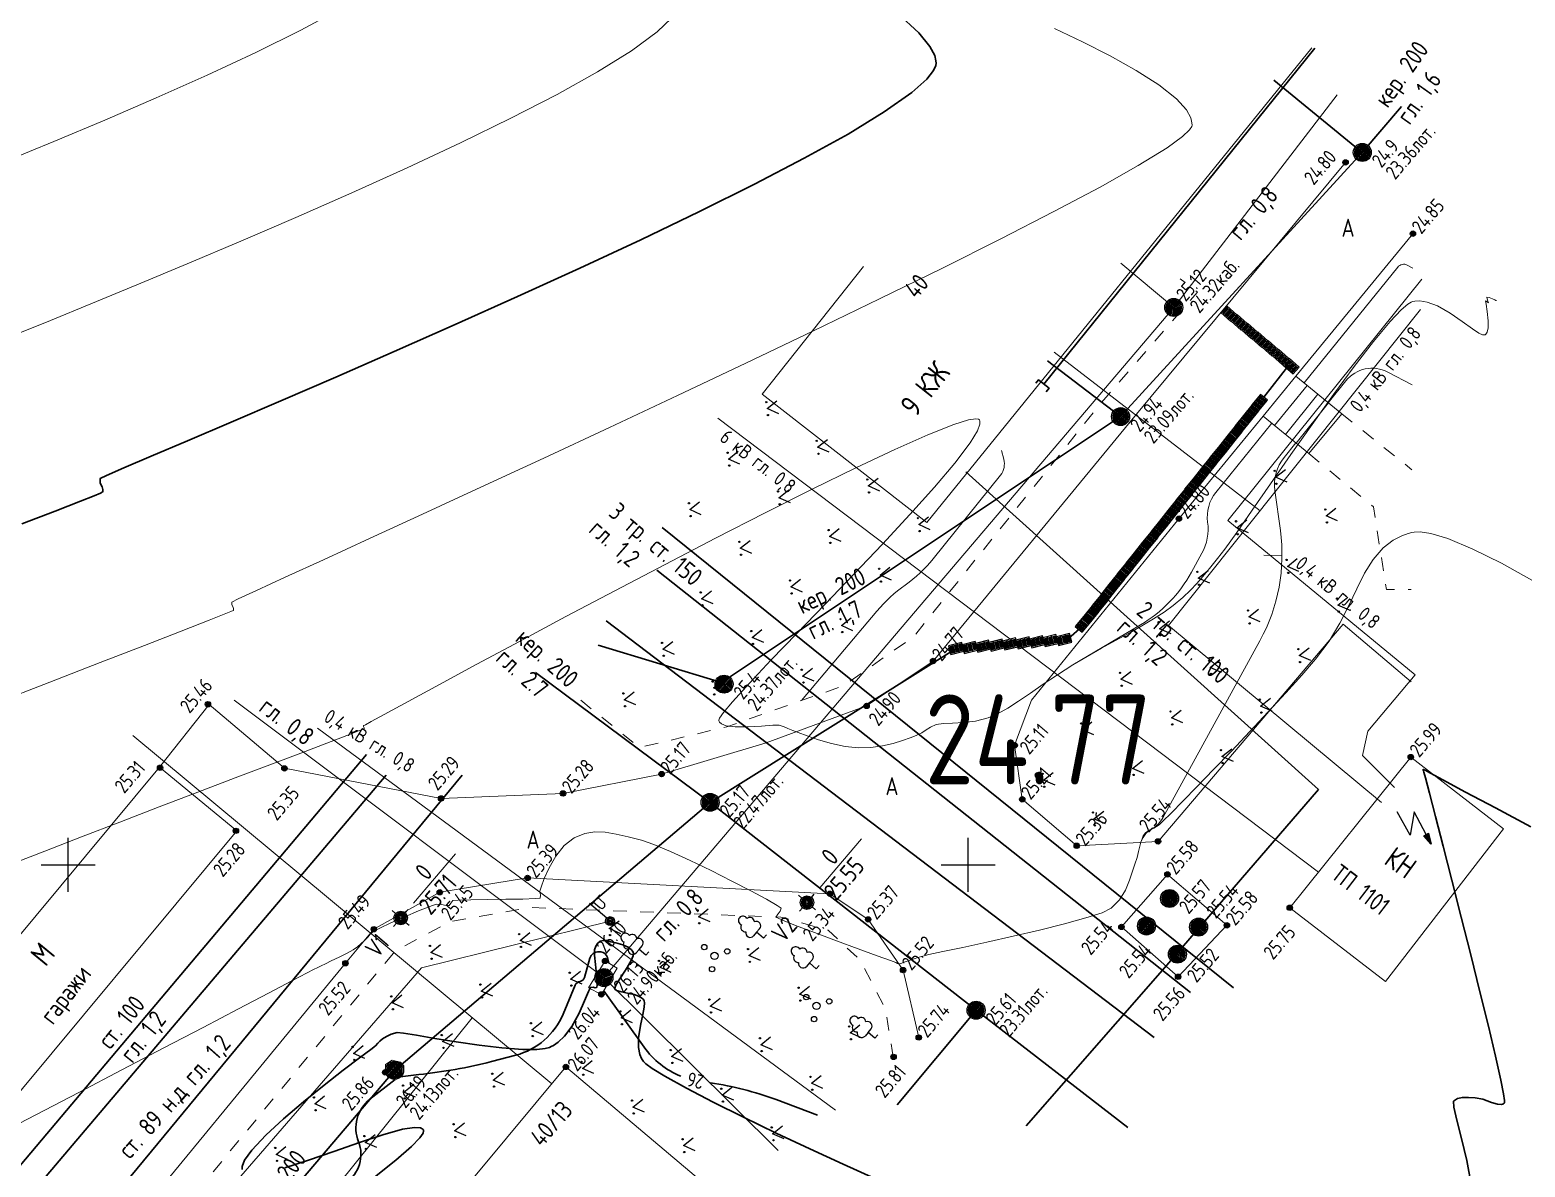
# Model space of a CAD drawing. Header units: metres. Extents: x 2491 to 4492, y 1184 to 2058.
# Drawn here: x 3039.9 to 3123, y 1489.5 to 1552.7 of the extents above; entities that cross this region are included whole.
import ezdxf
from ezdxf.enums import TextEntityAlignment as Align

# ---------------------------------------------------------------- set-up
doc = ezdxf.new("R2010")
doc.units = ezdxf.units.M
doc.linetypes.add('g5_01_5x1_5', pattern=[1.5, 0.75, -0.75])
for name, color, linetype, transparency in [('01_Геодезические пункты', 7, 'Continuous', 0.6), ('02_Сетка', 7, 'Continuous', 0.6), ('03_Здания и строения', 7, 'Continuous', 0.6), ('06_Инженерно-технические сооружения', 7, 'Continuous', 0.6), ('07_Объекты электропередачи', 7, 'Continuous', 0.6), ('10_Границы покрытий и угодий', 7, 'Continuous', 0.6), ('13_Растительность', 7, 'Continuous', 0.6), ('19_Горизонтали', 7, 'Continuous', 0.6), ('30_Канализация', 7, 'Continuous', 0.6), ('31_Водопровод', 7, 'Continuous', 0.6), ('32_Теплосеть', 7, 'Continuous', 0.6), ('33_Газопровод', 7, 'Continuous', 0.6), ('35_Телефон', 7, 'Continuous', 0.6), ('37_Кабель низкого напряжения', 7, 'Continuous', 0.6), ('38_Кабели высокого напряжения', 7, 'Continuous', 0.6), ('44_Крышки колодцев', 7, 'Continuous', 0.6), ('61_Отметки высоты поверхности', 7, 'Continuous', 0.6)]:
    doc.layers.add(name, color=color, linetype=linetype, transparency=transparency)
doc.layers.add('Сети_Горизонтали.Вспомогательные', color=1, linetype='Continuous', lineweight=9)
doc.layers.add('Сети_Горизонтали.Основные', color=1, linetype='Continuous', lineweight=30)
doc.styles.add('LIKE11', font='GOST_0.TTF')
doc.styles.add('LIKE14', font='GOST_0.TTF')
doc.styles.add('LIKE17', font='GOST_0.TTF')
doc.styles.add('LIKE32', font='GOST_0.TTF')
doc.styles.add('LIKE36', font='GOST_0.TTF')
doc.styles.add('Line_GUGK', font='GOST_0.TTF')
doc.styles.add('pragmai.shx', font='GOST_0.TTF')
doc.styles.get("Standard").update_dxf_attribs({"font": 'GOST_0.TTF'})
doc.linetypes.add('g5_119_1', pattern='A,4,-1,[31,GUGK_2005.shx,S=0.1,R=0,X=0,Y=0],0.35,[31,GUGK_2005.shx,S=0.08,R=0,X=0,Y=0],3.3,[31,GUGK_2005.shx,S=0.08,R=180,X=0,Y=0],0.35,[31,GUGK_2005.shx,S=0.1,R=180,X=0,Y=0],-1', length=10)
doc.linetypes.add('g5_119_3', pattern='A,4,-1,[31,GUGK_2005.shx,S=0.1,R=0,X=0,Y=0],4,[31,GUGK_2005.shx,S=0.1,R=180,X=0,Y=0],-1', length=10)
doc.linetypes.add('g5_121_g', pattern='A,4,-0.4,["Г",Line_GUGK,S=1,R=0,X=0,Y=-0.5],-1.2,12', length=17.6)
doc.linetypes.add('g5_121_kl', pattern='A,4,-0.4,["Кл",Line_GUGK,S=1,R=0,X=0,Y=-0.5],-2.2,12', length=18.6)
doc.linetypes.add('g5_122_g', pattern='A,1,-1,1.5,-0.4,["Г",Line_GUGK,S=1,R=0,X=0,Y=-0.5],-1.5,1.5,-1,4,-1,4,-1,3', length=20.9)
doc.linetypes.add('g5_122_k', pattern='A,1,-1,1.5,-0.4,["К",Line_GUGK,S=1,R=0,X=0,Y=-0.5],-1.5,1.5,-1,4,-1,4,-1,3', length=20.9)
doc.linetypes.add('g5_122_kl', pattern='A,1,-1,1.5,-0.4,["Кл",Line_GUGK,S=1,R=0,X=0,Y=-0.5],-2.4,1.5,-1,4,-1,4,-1,3', length=21.8)
doc.linetypes.add('g5_122_t', pattern='A,1,-1,1.5,-0.4,["Т",Line_GUGK,S=1,R=0,X=0,Y=-0.5],-1.5,1.5,-1,4,-1,4,-1,3', length=20.9)
doc.linetypes.add('g5_122_v', pattern='A,1,-1,1.5,-0.4,["В",Line_GUGK,S=1,R=0,X=0,Y=-0.5],-1.5,1.5,-1,4,-1,4,-1,3', length=20.9)
doc.linetypes.add('g5_133_t', pattern='A,2,[27,GUGK_2005.shx,S=0.4,R=0,X=0,Y=0],2,-1,2,[27,GUGK_2005.shx,S=0.4,R=0,X=0,Y=0],2,-1,2,[27,GUGK_2005.shx,S=0.4,R=0,X=0,Y=0],2,-0.1,["V",Line_GUGK,S=1,R=0,X=0,Y=-0.5],-1', length=15.1)

# ---------------------------------------------------------------- blocks, each defined once
blk = doc.blocks.new('g5_012')
at = {"color": 92}
for points in [[(0, -1.5), (0, 1.5)], [(-1.5, 0), (1.5, 0)]]:
    blk.add_lwpolyline(points, dxfattribs=at)
blk = doc.blocks.new('g5_416')
at = {"color": 0}
blk.add_lwpolyline([(0.362, 0.6), (0, 0), (-0.362, 0.6)], dxfattribs=at)
for centre in [(-0.362, 0), (0.362, 0)]:
    blk.add_circle(centre, 0.0375, dxfattribs=at)
blk = doc.blocks.new('g5_330')
blk.add_hatch(color=0).paths.add_polyline_path([(0.15, 0, 1), (-0.15, 0, 1)])
at = {"color": 0}
blk.add_circle((0, 0), 0.15, dxfattribs=at)
blk = doc.blocks.new('g5_117kb')
h = blk.add_hatch(color=255)
h.paths.add_polyline_path([(0.037, 0.037), (0.461, 0.037, 0.367426), (0.037, 0.461)])
h.paths.add_polyline_path([(-0.038, 0.461, 0.367426), (-0.461, 0.037), (-0.038, 0.037)])
h.paths.add_polyline_path([(-0.038, -0.038), (-0.461, -0.038, 0.367426), (-0.038, -0.461)])
h.paths.add_polyline_path([(0.037, -0.461, 0.367426), (0.461, -0.038), (0.037, -0.038)])
at = {"color": 0}
for points in [[(-0.5, 0), (0.5, 0)], [(0, 0.5), (0, -0.5)]]:
    blk.add_lwpolyline(points, dxfattribs=at)
blk.add_circle((0, 0), 0.5, dxfattribs=at)
blk = doc.blocks.new('g5_128a')
h = blk.add_hatch(color=255)
h.paths.add_polyline_path([(-0.1625, 0.2125), (-0.3375, 0.2125), (-0.3375, -0.2125), (-0.1625, -0.2125)])
h.paths.add_polyline_path([(0.0875, 0.2125), (-0.0875, 0.2125), (-0.0875, -0.2125), (0.0875, -0.2125)])
h.paths.add_polyline_path([(0.3375, 0.2125), (0.1625, 0.2125), (0.1625, -0.2125), (0.3375, -0.2125)])
at = {"color": 0}
blk.add_lwpolyline([(-0.375, -0.25), (0.375, -0.25), (0.375, 0.25), (-0.375, 0.25)], close=True, dxfattribs=at)
for points in [[(-0.125, -0.25), (-0.125, 0.25)], [(0.125, -0.25), (0.125, 0.25)]]:
    blk.add_lwpolyline(points, dxfattribs=at)
blk = doc.blocks.new('g5_117sv')
h = blk.add_hatch(color=255)
h.paths.add_polyline_path([(-0.038, 0.461, 0.390634), (-0.463, 0, 0.11106), (-0.418, -0.198), (-0.038, 0.022)])
h.paths.add_polyline_path([(0.037, 0.022), (0.418, -0.198, 0.11106), (0.463, 0, 0.390634), (0.037, 0.461)])
h.paths.add_polyline_path([(-0.38, -0.263, 0.524447), (0.38, -0.263), (0, -0.043)])
at = {"color": 0}
for points in [[(0, 0.5), (0, 0)], [(0, 0), (-0.433, -0.25)], [(0.433, -0.25), (0, 0)]]:
    blk.add_lwpolyline(points, dxfattribs=at)
blk.add_circle((0, 0), 0.5, dxfattribs=at)
blk = doc.blocks.new('g5_121_7a')
at = {"color": 0, "lineweight": 30}
blk.add_lwpolyline([(0.25, 0.375), (0, 0.375), (0, -0.375), (0.25, -0.375)], dxfattribs=at)
blk = doc.blocks.new('g5_117t')
h = blk.add_hatch(color=255)
h.paths.add_polyline_path([(-0.038, -0.038), (-0.461, -0.038, 0.367426), (-0.038, -0.461)])
h.paths.add_polyline_path([(0.037, -0.461, 0.367426), (0.461, -0.038), (0.037, -0.038)])
h.paths.add_polyline_path([(0.461, 0.037, 0.921954), (-0.461, 0.037)])
at = {"color": 0}
for points in [[(-0.5, 0), (0.5, 0)], [(0, -0.5), (0, 0)]]:
    blk.add_lwpolyline(points, dxfattribs=at)
blk.add_circle((0, 0), 0.5, dxfattribs=at)
blk = doc.blocks.new('g5_112')
blk.add_hatch(color=0).paths.add_polyline_path([(0, 0), (0.084, 0.613), (0.362, 0.501)])
at = {"color": 0}
blk.add_lwpolyline([(0.223, 0.557), (0.75, 1.875), (-0.375, 1.2), (0.15, 2.6)], dxfattribs=at)
blk.add_lwpolyline([(0, 0), (0.084, 0.613), (0.362, 0.501)], close=True, dxfattribs=at)
blk = doc.blocks.new('g5_110_1c')
h = blk.add_hatch(color=255)
edge = h.paths.add_edge_path()
edge.add_arc((0, 0), 0.212, 0, 360)
edge = h.paths.add_edge_path(flags=16)
edge.add_arc((0, 0), 0.0975, 0, 360)
h = blk.add_hatch(color=0)
edge = h.paths.add_edge_path()
edge.add_arc((0, 0), 0.06, 0, 360)
at = {"color": 0}
for p, q in [((0, 0.25), (0, 1.5)), ((0, 1.375), (0.75, 1.375))]:
    blk.add_line(p, q, dxfattribs=at)
blk.add_lwpolyline([(0.2, 1.375), (0.2, 0.932, 1.040016), (0.55, 0.932), (0.55, 1.375)], format="xyb", dxfattribs=at)
for radius in [0.25, 0.06]:
    blk.add_circle((0, 0), radius, dxfattribs=at)
blk = doc.blocks.new('g5_005_1')
h = blk.add_hatch(color=255)
edge = h.paths.add_edge_path()
edge.add_arc((0, 0), 0.338, 0, 360)
edge = h.paths.add_edge_path(flags=16)
edge.add_arc((0, 0), 0.1, 0, 360)
at = {"color": 0}
for p, q in [((-0.625, 0), (-0.375, 0)), ((0, 0.625), (0, 0.375)), ((0.375, 0), (0.625, 0)), ((0, -0.375), (0, -0.625))]:
    blk.add_line(p, q, dxfattribs=at)
for radius in [0.375, 0.0625]:
    blk.add_circle((0, 0), radius, dxfattribs=at)
blk = doc.blocks.new('g5_394')
at = {"color": 0}
for centre, radius in [((0, 0.75), 0.15), ((0, 0), 0.2), ((-0.65, -0.375), 0.15), ((0.65, -0.375), 0.15)]:
    blk.add_circle(centre, radius, dxfattribs=at)
blk = doc.blocks.new('g5_367_1')
at = {"color": 0}
for points in [[(0, 0.497), (-0.257, 0.497)], [(0, 0.497), (0.257, 0.497)], [(0, 0), (0, 0.497)], [(0.25, 0), (0, 0)]]:
    blk.add_lwpolyline(points, dxfattribs=at)
for centre, start, end in [((0, 1.5), 90, 202.24196), ((0, 1.5), 337.75804, 90), ((-0.257, 0.747), 115.63459, 270), ((-0.197, 1.158), 97.94065, 227.81966), ((0.197, 1.158), 312.18034, 82.05935), ((0.257, 0.747), 270, 64.36541)]:
    blk.add_arc(centre, 0.25, start, end, dxfattribs=at)
blk = doc.blocks.new('g5_117kl')
h = blk.add_hatch(color=255)
h.paths.add_polyline_path([(0.418, 0.198, 0.633652), (-0.418, 0.198)])
h.paths.add_polyline_path([(-0.446, 0.122, 0.067116), (-0.463, 0, 0.067116), (-0.446, -0.122), (0.446, -0.122, 0.067116), (0.463, 0, 0.067116), (0.446, 0.122)])
h.paths.add_polyline_path([(-0.418, -0.198, 0.633652), (0.418, -0.198)])
at = {"color": 0}
for p, q in [((-0.474, 0.16), (0.474, 0.16)), ((-0.474, -0.16), (0.474, -0.16))]:
    blk.add_line(p, q, dxfattribs=at)
blk.add_circle((0, 0), 0.5, dxfattribs=at)
blk = doc.blocks.new('g_scratch')
at = {"color": 0, "linetype": 'ByBlock', "lineweight": 15}
blk.add_line((0, 0), (1, 0), dxfattribs=at)

msp = doc.modelspace()

# ---------------------------------------------------------------- linework, layer by layer
at = {"layer": '01_Геодезические пункты', "color": 7, "lineweight": 20, "flags": 128}
for points in [[(3086.115, 1507.704), (3083.788, 1504.986)], [(3063.555, 1506.861), (3061.219, 1504.132)]]:
    msp.add_lwpolyline(points, dxfattribs=at)
at = {"layer": '03_Здания и строения', "color": 7, "linetype": 'Continuous', "lineweight": 20, "flags": 128}
for points in [[(3111.128, 1551.672), (3089.731, 1525.292), (3080.582, 1532.421), (3086.213, 1539.516)], [(3109.902, 1503.871), (3115.22, 1499.777), (3121.771, 1508.25), (3116.626, 1512.247), (3109.902, 1503.871)], [(3033.39, 1495.202), (3047.108, 1511.687), (3051.407, 1508.148), (3037.731, 1491.736), (3033.39, 1495.202)], [(3069.687, 1495.024), (3036.338, 1454.935), (3031.907, 1458.675), (3000.328, 1421.124), (2995.659, 1425.029), (2968.563, 1392.768), (2977.551, 1385.267), (3004.184, 1417.107), (3008.578, 1413.476), (3041.129, 1452.411), (3045.681, 1448.698), (3078.003, 1488), (3069.687, 1495.024)]]:
    msp.add_lwpolyline(points, dxfattribs=at)
at = {"layer": '06_Инженерно-технические сооружения', "color": 7, "linetype": 'Continuous', "lineweight": 20, "flags": 128}
for points in [[(3110.243, 1533.42), (3112.787, 1531.327), (3110.963, 1529.114), (3108.421, 1531.201), (3110.243, 1533.42)], [(3109.063, 1530.674), (3110.864, 1532.909)], [(3109.657, 1530.184), (3111.459, 1532.42)], [(3110.253, 1529.697), (3112.053, 1531.931)], [(3100.553, 1502.806), (3103.108, 1505.725), (3106.407, 1502.896), (3103.7, 1500.035), (3100.553, 1502.806)], [(3070.936, 1499.429), (3071.861, 1500.916), (3072.538, 1500.519), (3071.658, 1499.055), (3070.936, 1499.429)], [(3060.026, 1495.396), (3059.671, 1495.162), (3059.646, 1494.723), (3059.873, 1494.439), (3060.287, 1494.398), (3060.66, 1494.679), (3060.674, 1495.09), (3060.506, 1495.295), (3060.026, 1495.396)]]:
    msp.add_lwpolyline(points, dxfattribs=at)
at = {"layer": '10_Границы покрытий и угодий', "color": 7, "linetype": 'Continuous', "lineweight": 20, "flags": 128}
for points in [[(3047.108, 1511.687), (3049.873, 1515.177), (3054.053, 1511.631), (3062.753, 1509.946), (3069.527, 1510.227), (3075.005, 1511.305), (3080.804, 1513.036), (3086.394, 1515.091), (3090.087, 1517.588), (3101.296, 1531.194), (3113.002, 1545.302)], [(3116.745, 1541.341), (3110.243, 1533.42), (3108.421, 1531.201), (3103.741, 1525.499), (3095.554, 1515.417), (3094.617, 1512.901), (3095.04, 1509.9), (3098.065, 1507.315), (3102.584, 1507.561)], [(3102.584, 1507.561), (3112.875, 1519.638), (3116.643, 1516.43)], [(3037.231, 1484.851), (3038.378, 1486.433), (3038.694, 1488.953), (3037.731, 1491.736), (3033.39, 1495.202), (3047.108, 1511.687)], [(3089.292, 1496.661), (3088.419, 1500.405), (3086.479, 1503.224), (3084.351, 1504.653), (3067.556, 1505.531), (3062.677, 1504.733), (3059.016, 1502.68), (3057.437, 1500.789), (3042.978, 1483.196), (3032.875, 1470.857), (3023.403, 1459.444), (3003.365, 1435.026), (3001.146, 1432.589), (2998.602, 1431.213), (2994.726, 1430.31), (2987.932, 1425.024), (2976.71, 1411.631), (2963.429, 1396.22)]]:
    msp.add_lwpolyline(points, dxfattribs=at)
at = {"layer": '10_Границы покрытий и угодий', "color": 7, "linetype": 'g5_01_5x1_5', "lineweight": 20, "flags": 128}
for points in [[(3070.51, 1515.404), (3073.779, 1512.776), (3078.621, 1513.931), (3085.16, 1516.231), (3089.04, 1518.974), (3099.403, 1531.914), (3104.778, 1538.093), (3103.818, 1538.84)], [(3112.787, 1531.327), (3116.691, 1528.215)], [(3110.963, 1529.114), (3114.548, 1526.165), (3115.269, 1521.565), (3116.641, 1521.558)], [(3087.866, 1495.567), (3087.45, 1498.241), (3086.032, 1500.968), (3084.255, 1502.62), (3081.621, 1503.353), (3067.744, 1503.883), (3063.276, 1503.114), (3060.18, 1501.451), (3044.213, 1482.066), (3034.238, 1469.578), (3023.783, 1456.758), (3027.597, 1453.551)]]:
    msp.add_lwpolyline(points, dxfattribs=at)
at = {"layer": '19_Горизонтали', "color": 32, "linetype": 'Continuous', "lineweight": 20, "flags": 128}
for points, elevation in [([(3116.737, 1539.433), (3116.427, 1539.594, 0.356841), (3115.898, 1539.483), (3110.703, 1533.042)], 25), ([(3116.71, 1532.942), (3115.347, 1533.65, 0.356842), (3113.021, 1533.162), (3112.038, 1531.944)], 25.5), ([(3097.857, 1517.374), (3101.606, 1519.594, 0.134577), (3104.448, 1522.533), (3105.02, 1523.576, 0.160802), (3105.34, 1525.314), (3105.34, 1525.314, -0.206699), (3105.798, 1526.961), (3108.9, 1530.807)], 25), ([(3093.878, 1529.281), (3094.012, 1528.798, -0.241152), (3093.832, 1527.924), (3090.091, 1523.264, -0.070126), (3088.539, 1521.806), (3088.539, 1521.806, 0.064104), (3086.967, 1520.365), (3082.774, 1515.392)], 25), ([(3101.625, 1507.509), (3101.752, 1507.772, -0.147667), (3102.13, 1508.183), (3102.261, 1508.261, 0.134576), (3102.858, 1508.878), (3108.248, 1518.718, 0.160804), (3109.378, 1524.846), (3109.072, 1527.069, -0.206702), (3109.583, 1528.905), (3110.234, 1529.712)], 25.5)]:
    msp.add_lwpolyline(points, format="xyb", dxfattribs=dict(at, elevation=elevation))
at = {"layer": '19_Горизонтали', "color": 32, "linetype": 'Continuous', "lineweight": 30, "elevation": 26, "flags": 128}
for points in [[(3072.069, 1500.814), (3071.995, 1501.107, 0.328204), (3071.621, 1501.416), (3071.525, 1501.422, 0.351), (3071.02, 1501.062), (3070.717, 1499.998, -0.290534), (3070.471, 1499.778), (3070.471, 1499.778, 0.258172), (3070.202, 1499.565), (3069.528, 1497.959, -0.233016), (3066.904, 1495.677), (3065.547, 1495.319, -0.022718), (3063.543, 1494.887), (3063.543, 1494.887, -0.012958), (3061.512, 1494.598), (3060.48, 1494.479)], [(3076.073, 1494.505, -0.141357), (3074.029, 1496.126), (3071.791, 1499.263)], [(3041.517, 1478.69), (3042.416, 1478.829, 0.111433), (3044.066, 1479.479), (3057.469, 1488.593, 0.351995), (3058.164, 1490.866), (3058.164, 1490.866, -0.332637), (3058.797, 1493.224), (3060.205, 1494.331)], [(3083.658, 1492.339), (3081.362, 1493.205, 0.055841), (3077.717, 1494.133, 0.055841)]]:
    msp.add_lwpolyline(points, format="xyb", dxfattribs=at)
at = {"layer": '30_Канализация', "color": 12, "linetype": 'g5_122_k', "lineweight": 30, "flags": 128}
for points in [[(3109.018, 1549.866), (3113.933, 1545.859), (3116.114, 1548.419)], [(3096.434, 1534.273), (3100.505, 1531.171), (3113.933, 1545.859)], [(3071.484, 1518.477), (3078.337, 1516.402), (3100.505, 1531.171)], [(3067.996, 1516.952), (3077.7, 1509.732), (3092.474, 1498.176)], [(3088.093, 1492.919), (3092.474, 1498.176), (3100.897, 1491.665)]]:
    msp.add_lwpolyline(points, dxfattribs=at)
at = {"layer": '30_Канализация', "color": 42, "linetype": 'g5_121_kl', "lineweight": 30, "elevation": 24.789, "flags": 128}
msp.add_lwpolyline([(3108.465, 1532.25), (3109.853, 1534.037)], dxfattribs=at)
at = {"layer": '30_Канализация', "color": 42, "linetype": 'g5_121_kl', "lineweight": 30, "flags": 128}
for points in [[(3097.614, 1518.843), (3098.362, 1519.514)], [(3077.7, 1509.732), (3091.372, 1518.283)]]:
    msp.add_lwpolyline(points, dxfattribs=at)
at = {"layer": '30_Канализация', "color": 42, "linetype": 'g5_122_kl', "lineweight": 30, "flags": 128}
msp.add_lwpolyline([(2952.099, 1391.028), (2988.346, 1436.727), (3001.279, 1442.956), (3023.626, 1470.585), (3032.856, 1462.71), (3060.167, 1494.833), (3077.7, 1509.732)], dxfattribs=at)
at = {"layer": '31_Водопровод', "color": 94, "linetype": 'g5_122_v', "lineweight": 30, "flags": 128}
for points in [[(2933.482, 1544.482), (3017.08, 1474.922), (3029.135, 1477.404), (3058.603, 1512.398)], [(3075.044, 1525.006), (3106.769, 1499.422)], [(3071.924, 1519.817), (3102.363, 1496.655)], [(3027.282, 1472.993), (3059.707, 1511.245)]]:
    msp.add_lwpolyline(points, dxfattribs=at)
at = {"layer": '32_Теплосеть', "color": 5, "linetype": 'g5_122_t', "lineweight": 30, "flags": 128}
for points in [[(3091.914, 1528.105), (3111.495, 1510.454)], [(3074.745, 1522.628), (3104.389, 1499.166)], [(3095.265, 1491.745), (3102.837, 1500.394), (3111.495, 1510.454)]]:
    msp.add_lwpolyline(points, dxfattribs=at)
at = {"layer": '33_Газопровод', "color": 132, "linetype": 'g5_121_g', "lineweight": 30, "flags": 128}
msp.add_lwpolyline([(3096.239, 1532.982), (3111.286, 1551.654)], dxfattribs=at)
at = {"layer": '33_Газопровод', "color": 132, "linetype": 'g5_122_g', "lineweight": 30, "flags": 128}
msp.add_lwpolyline([(2968.585, 1408.413), (2989.331, 1433.707), (3001.128, 1437.83), (3032.913, 1473.701), (3063.917, 1511.246)], dxfattribs=at)
at = {"layer": '35_Телефон', "color": 6, "linetype": 'g5_133_t', "lineweight": 20, "flags": 128}
for points in [[(3112.532, 1549.063), (3103.456, 1537.241), (3100.523, 1539.694)], [(3103.456, 1537.241), (3071.799, 1499.989), (3051.255, 1515.415)], [(3071.799, 1499.989), (3081.476, 1490.388)]]:
    msp.add_lwpolyline(points, dxfattribs=at)
at = {"layer": '37_Кабель низкого напряжения', "color": 1, "linetype": 'g5_119_3', "lineweight": 20, "flags": 128}
for points in [[(2934.485, 1564.77), (2955.588, 1546.038), (2978.365, 1525.631), (3012.93, 1496.6), (3041.583, 1477.38), (3061.663, 1500.531), (3072.142, 1503.128)], [(3117.248, 1538.82), (3106.457, 1525.405), (3116.867, 1516.815), (3114.244, 1513.683), (3113.947, 1512.329), (3115.725, 1510.552)], [(3114.993, 1509.723), (3103.174, 1519.56), (3117.164, 1537.127)], [(3108.249, 1525.932), (3096.814, 1534.755)], [(3084.666, 1492.615), (3055.881, 1513.863)], [(3045.623, 1513.445), (3068.902, 1494.08)], [(3055.428, 1478.528), (3051.555, 1481.65), (3064.481, 1497.757)]]:
    msp.add_lwpolyline(points, dxfattribs=at)
at = {"layer": '38_Кабели высокого напряжения', "color": 1, "linetype": 'g5_119_1', "lineweight": 20, "flags": 128}
msp.add_lwpolyline([(3111.493, 1505.854), (3078.134, 1531.086)], dxfattribs=at)
at = {"layer": 'Сети_Горизонтали.Вспомогательные', "color": 42, "linetype": 'Continuous', "lineweight": 9, "flags": 128}
for points, elevation in [([(3038.543, 1545.346), (3041.247, 1546.464), (3044.068, 1547.654), (3046.929, 1548.892), (3049.75, 1550.155), (3052.453, 1551.419), (3054.96, 1552.66), (3057.193, 1553.855)], 23), ([(3037.945, 1515.231), (3041.011, 1516.415), (3043.811, 1517.496), (3046.269, 1518.448), (3048.312, 1519.242), (3049.867, 1519.851), (3050.709, 1520.185), (3051.081, 1520.337), (3051.197, 1520.388), (3051.214, 1520.398), (3051.225, 1520.426), (3051.227, 1520.485), (3051.195, 1520.577), (3051.133, 1520.703), (3051.126, 1520.857), (3051.486, 1521.035), (3052.5, 1521.507), (3054.098, 1522.242), (3056.213, 1523.213), (3058.774, 1524.39), (3061.714, 1525.744), (3064.963, 1527.245), (3068.454, 1528.864), (3072.116, 1530.572), (3075.883, 1532.34), (3079.683, 1534.139), (3083.45, 1535.938), (3087.114, 1537.71), (3090.606, 1539.425), (3093.858, 1541.053), (3096.8, 1542.565), (3099.365, 1543.932), (3101.483, 1545.126), (3103.086, 1546.115), (3103.951, 1546.741), (3104.334, 1547.104), (3104.453, 1547.291), (3104.471, 1547.368), (3104.467, 1547.505), (3104.4, 1547.785), (3104.162, 1548.223), (3103.615, 1548.831), (3102.622, 1549.618), (3101.365, 1550.419), (3099.926, 1551.218), (3098.389, 1551.997), (3096.837, 1552.739)], 24.5), ([(3039.173, 1535.755), (3041.048, 1536.524), (3043.299, 1537.447), (3045.857, 1538.504), (3048.654, 1539.671), (3051.622, 1540.927), (3054.692, 1542.249), (3057.797, 1543.615), (3060.868, 1545.004), (3063.837, 1546.393), (3066.636, 1547.759), (3069.197, 1549.081), (3071.45, 1550.337), (3073.329, 1551.505), (3074.764, 1552.562), (3075.548, 1553.313)], 23.5), ([(3121.383, 1537.622), (3121.356, 1537.633), (3121.286, 1537.664), (3121.156, 1537.725), (3120.979, 1537.8), (3120.843, 1537.819), (3120.884, 1537.641), (3120.947, 1537.488), (3120.865, 1537.546), (3120.78, 1537.608), (3120.805, 1537.431), (3120.871, 1537.01), (3120.923, 1536.49), (3120.915, 1536.099), (3120.862, 1535.869), (3120.797, 1535.762), (3120.754, 1535.727), (3120.717, 1535.712), (3120.618, 1535.72), (3120.412, 1535.812), (3120.048, 1536.05), (3119.476, 1536.466), (3118.816, 1536.923), (3118.11, 1537.323), (3117.54, 1537.537), (3117.125, 1537.604), (3116.858, 1537.592), (3116.729, 1537.566), (3116.649, 1537.538), (3116.457, 1537.421), (3116.092, 1537.108), (3115.482, 1536.463), (3114.554, 1535.348), (3113.488, 1533.967), (3112.334, 1532.403), (3111.141, 1530.74), (3109.957, 1529.059), (3108.831, 1527.443), (3107.814, 1525.975), (3106.952, 1524.737), (3106.297, 1523.812), (3105.896, 1523.283), (3105.441, 1522.737), (3105.073, 1522.286), (3104.739, 1521.893), (3104.389, 1521.518), (3103.969, 1521.125), (3103.43, 1520.674), (3102.923, 1520.302), (3102.335, 1519.923), (3101.68, 1519.535), (3100.971, 1519.136), (3100.221, 1518.723), (3099.443, 1518.293), (3098.65, 1517.844), (3097.857, 1517.374), (3096.995, 1516.828), (3096.209, 1516.301), (3095.492, 1515.806), (3094.835, 1515.357), (3094.231, 1514.967), (3093.671, 1514.651), (3093.148, 1514.422), (3092.444, 1514.238), (3091.774, 1514.161), (3091.168, 1514.14), (3090.656, 1514.123), (3090.266, 1514.06), (3089.94, 1513.918), (3089.703, 1513.759), (3089.467, 1513.596), (3089.143, 1513.44), (3088.821, 1513.318), (3088.392, 1513.166), (3087.873, 1513.009), (3087.279, 1512.871), (3086.628, 1512.777), (3085.936, 1512.753), (3085.2, 1512.83), (3084.443, 1512.998), (3083.719, 1513.213), (3083.085, 1513.435), (3082.594, 1513.622), (3082.302, 1513.731), (3082.025, 1513.839), (3081.809, 1513.937), (3081.528, 1514.023), (3081.175, 1514.022), (3080.562, 1513.974), (3079.821, 1513.925), (3079.088, 1513.925), (3078.596, 1513.991), (3078.328, 1514.096), (3078.213, 1514.197), (3078.178, 1514.258), (3078.176, 1514.295), (3078.229, 1514.418), (3078.44, 1514.721), (3078.945, 1515.326), (3079.884, 1516.359), (3081.097, 1517.644), (3082.515, 1519.121), (3084.064, 1520.729), (3085.675, 1522.406), (3087.275, 1524.091), (3088.793, 1525.725), (3090.158, 1527.246), (3091.298, 1528.594), (3092.143, 1529.707), (3092.557, 1530.388), (3092.692, 1530.757), (3092.689, 1530.927), (3092.658, 1530.988), (3092.615, 1531.022), (3092.458, 1531.047), (3092.057, 1530.986), (3091.234, 1530.73), (3089.794, 1530.158), (3087.958, 1529.342), (3085.793, 1528.321), (3083.368, 1527.134), (3080.749, 1525.818), (3078.004, 1524.414), (3075.201, 1522.959), (3072.406, 1521.493), (3069.687, 1520.054), (3067.112, 1518.68), (3064.747, 1517.411), (3062.661, 1516.285), (3060.921, 1515.341), (3059.593, 1514.617), (3058.874, 1514.223), (3058.558, 1514.048), (3058.461, 1513.994), (3058.448, 1513.986), (3058.446, 1513.975), (3058.451, 1513.942), (3058.471, 1513.879), (3058.48, 1513.816), (3058.226, 1513.716), (3057.513, 1513.444), (3056.402, 1513.022), (3054.957, 1512.473), (3053.24, 1511.821), (3051.314, 1511.088), (3049.241, 1510.297), (3047.085, 1509.473), (3044.907, 1508.636), (3042.771, 1507.812), (3040.739, 1507.022), (3038.874, 1506.29)], 25), ([(3123.357, 1522.088), (3121.656, 1523.019), (3120.079, 1523.807), (3118.685, 1524.394), (3117.74, 1524.678), (3117.15, 1524.765), (3116.821, 1524.754), (3116.677, 1524.727), (3116.483, 1524.673), (3116.123, 1524.544), (3115.642, 1524.299), (3115.097, 1523.882), (3114.535, 1523.234), (3114.062, 1522.468), (3113.628, 1521.607), (3113.187, 1520.674), (3112.69, 1519.695), (3112.089, 1518.691), (3111.337, 1517.687), (3110.57, 1516.805), (3109.679, 1515.814), (3108.703, 1514.754), (3107.683, 1513.664), (3106.657, 1512.583), (3105.667, 1511.55), (3104.752, 1510.606), (3103.952, 1509.788), (3103.308, 1509.136), (3102.858, 1508.689), (3102.644, 1508.487), (3102.347, 1508.302), (3102.084, 1508.179), (3101.879, 1508.034), (3101.758, 1507.871), (3101.693, 1507.712), (3101.625, 1507.509), (3101.564, 1507.29), (3101.504, 1507.005), (3101.422, 1506.669), (3101.297, 1506.296), (3101.167, 1505.909), (3101.003, 1505.41), (3100.771, 1504.857), (3100.441, 1504.314), (3099.982, 1503.841), (3099.481, 1503.599), (3098.581, 1503.306), (3097.387, 1502.978), (3096.002, 1502.632), (3094.531, 1502.287), (3093.077, 1501.96), (3091.744, 1501.669), (3090.636, 1501.432), (3089.857, 1501.265), (3089.511, 1501.188), (3089.248, 1501.107), (3089.039, 1501.037), (3088.804, 1500.957), (3088.529, 1500.862), (3088.301, 1500.781), (3088.183, 1500.748), (3088.1, 1500.781), (3088.017, 1500.826), (3087.723, 1500.933), (3086.973, 1501.206), (3085.919, 1501.591), (3084.712, 1502.036), (3083.505, 1502.488), (3082.448, 1502.892), (3081.813, 1503.147), (3081.511, 1503.279), (3081.411, 1503.334), (3081.394, 1503.349), (3081.388, 1503.381), (3081.404, 1503.444), (3081.475, 1503.543), (3081.597, 1503.678), (3081.652, 1503.846), (3081.424, 1504.006), (3080.833, 1504.343), (3079.966, 1504.81), (3078.913, 1505.358), (3077.759, 1505.939), (3076.592, 1506.504), (3075.5, 1507.004), (3074.57, 1507.393), (3073.89, 1507.621), (3073.148, 1507.811), (3072.485, 1507.97), (3071.877, 1508.072), (3071.301, 1508.088), (3070.732, 1507.991), (3070.147, 1507.756), (3069.59, 1507.329), (3069.127, 1506.743), (3068.759, 1506.098), (3068.487, 1505.492), (3068.315, 1505.025), (3068.243, 1504.795), (3068.269, 1504.577), (3068.266, 1504.411), (3067.977, 1504.379), (3067.286, 1504.358), (3066.352, 1504.342), (3065.337, 1504.33), (3064.399, 1504.318), (3063.699, 1504.301), (3063.396, 1504.278), (3063.303, 1504.134), (3063.21, 1503.996), (3063.037, 1503.999), (3062.778, 1504.055), (3062.474, 1504.063), (3062.129, 1503.948), (3061.501, 1503.694), (3060.733, 1503.367), (3059.97, 1503.028), (3059.352, 1502.742), (3059.024, 1502.572), (3058.82, 1502.405), (3058.677, 1502.243), (3058.49, 1502.049), (3058.285, 1501.858), (3058.106, 1501.699), (3057.865, 1501.525), (3057.539, 1501.342), (3057.094, 1501.123), (3056.65, 1500.914), (3056.327, 1500.761), (3056.088, 1500.646), (3055.898, 1500.556), (3055.66, 1500.439), (3055.318, 1500.261), (3054.46, 1499.811), (3053.16, 1499.129), (3051.492, 1498.254), (3049.53, 1497.225), (3047.348, 1496.082), (3045.022, 1494.864), (3042.624, 1493.61), (3040.23, 1492.36), (3037.912, 1491.153)], 25.5)]:
    msp.add_lwpolyline(points, dxfattribs=dict(at, elevation=elevation))
at = {"layer": 'Сети_Горизонтали.Основные', "color": 40, "linetype": 'Continuous', "lineweight": 30, "flags": 128}
for points, elevation in [([(3039.465, 1525.21), (3041.309, 1525.919), (3042.716, 1526.466), (3043.481, 1526.772), (3043.822, 1526.915), (3043.93, 1526.967), (3043.947, 1526.979), (3043.966, 1527.025), (3043.969, 1527.121), (3043.917, 1527.272), (3043.816, 1527.478), (3043.805, 1527.729), (3044.156, 1527.9), (3045.129, 1528.324), (3046.654, 1528.977), (3048.663, 1529.833), (3051.086, 1530.867), (3053.854, 1532.055), (3056.899, 1533.371), (3060.152, 1534.791), (3063.542, 1536.289), (3067.002, 1537.841), (3070.463, 1539.421), (3073.855, 1541.005), (3077.11, 1542.567), (3080.159, 1544.084), (3082.932, 1545.529), (3085.36, 1546.877), (3087.376, 1548.105), (3088.909, 1549.187), (3089.742, 1549.93), (3090.113, 1550.408), (3090.233, 1550.685), (3090.252, 1550.811), (3090.247, 1550.95), (3090.174, 1551.249), (3089.91, 1551.75), (3089.291, 1552.505), (3088.129, 1553.574)], 24), ([(3123.299, 1508.375), (3121.324, 1509.421), (3119.672, 1510.304), (3118.41, 1510.983), (3117.724, 1511.353), (3117.422, 1511.516), (3117.329, 1511.565), (3117.316, 1511.571), (3117.313, 1511.565), (3117.316, 1511.536), (3117.333, 1511.475), (3117.355, 1511.402), (3117.437, 1511.089), (3117.659, 1510.234), (3117.996, 1508.936), (3118.421, 1507.291), (3118.908, 1505.397), (3119.429, 1503.352), (3119.959, 1501.254), (3120.47, 1499.2), (3120.936, 1497.288), (3121.331, 1495.616), (3121.628, 1494.282), (3121.777, 1493.523), (3121.829, 1493.167), (3121.831, 1493.043), (3121.822, 1493.017), (3121.777, 1492.98), (3121.664, 1492.941), (3121.45, 1492.953), (3121.105, 1493.056), (3120.636, 1493.226), (3120.198, 1493.315), (3119.824, 1493.329), (3119.498, 1493.333), (3119.224, 1493.277), (3119.007, 1493.113), (3119.02, 1492.781), (3119.186, 1492.058), (3119.443, 1491.038), (3119.731, 1489.82), (3119.989, 1488.5)], 26), ([(3086.845, 1488.828), (3085.095, 1489.614), (3083.245, 1490.466), (3081.371, 1491.35), (3079.551, 1492.231), (3077.862, 1493.075), (3076.381, 1493.847), (3075.184, 1494.511), (3074.483, 1494.942), (3074.133, 1495.195), (3073.992, 1495.327), (3073.952, 1495.38), (3073.891, 1495.49), (3073.8, 1495.724), (3073.729, 1496.105), (3073.729, 1496.646), (3073.826, 1497.326), (3073.958, 1497.947), (3074.037, 1498.354), (3074.054, 1498.585), (3074.037, 1498.695), (3074.017, 1498.735), (3073.98, 1498.785), (3073.89, 1498.869), (3073.729, 1498.963), (3073.486, 1499.042), (3073.183, 1499.101), (3072.943, 1499.159), (3072.7, 1499.221), (3072.498, 1499.265), (3072.379, 1499.374), (3072.477, 1499.608), (3072.758, 1500.036), (3073.096, 1500.549), (3073.32, 1500.946), (3073.417, 1501.198), (3073.434, 1501.331), (3073.424, 1501.384), (3073.399, 1501.443), (3073.319, 1501.549), (3073.145, 1501.681), (3072.848, 1501.814), (3072.466, 1501.923), (3072.185, 1501.987), (3071.96, 1502.043), (3071.771, 1502.061), (3071.587, 1502.008), (3071.436, 1501.892), (3071.346, 1501.738), (3071.283, 1501.536), (3071.28, 1501.239), (3071.322, 1500.727), (3071.378, 1500.155), (3071.412, 1499.759), (3071.421, 1499.549), (3071.414, 1499.47), (3071.407, 1499.452), (3071.382, 1499.434), (3071.319, 1499.427), (3071.205, 1499.452), (3071.046, 1499.442), (3070.936, 1499.22), (3070.728, 1498.704), (3070.42, 1498.016), (3070.01, 1497.28), (3069.606, 1496.739), (3069.259, 1496.402), (3069.005, 1496.225), (3068.872, 1496.153), (3068.774, 1496.113), (3068.532, 1496.051), (3068.067, 1495.998), (3067.289, 1495.996), (3066.136, 1496.08), (3064.871, 1496.231), (3063.593, 1496.419), (3062.401, 1496.613), (3061.392, 1496.784), (3060.664, 1496.901), (3060.315, 1496.933), (3059.98, 1496.844), (3059.715, 1496.717), (3059.499, 1496.58), (3059.349, 1496.46), (3059.244, 1496.343), (3059.109, 1496.199), (3058.843, 1495.995), (3058.214, 1495.522), (3057.319, 1494.841), (3056.255, 1494.012), (3055.118, 1493.092), (3054.005, 1492.143), (3053.012, 1491.224), (3052.236, 1490.395), (3051.836, 1489.836), (3051.698, 1489.497), (3051.694, 1489.317)], 26), ([(3054.076, 1489.414), (3055.391, 1489.834), (3056.803, 1490.325), (3058.211, 1490.82), (3059.513, 1491.254), (3060.608, 1491.559), (3061.267, 1491.666), (3061.601, 1491.645), (3061.735, 1491.573), (3061.773, 1491.519), (3061.784, 1491.471), (3061.752, 1491.343), (3061.574, 1491.08), (3061.117, 1490.605), (3060.233, 1489.836), (3059.055, 1488.904)], 26)]:
    msp.add_lwpolyline(points, dxfattribs=dict(at, elevation=elevation))

# ---------------------------------------------------------------- block references
at = {"layer": '01_Геодезические пункты', "color": 7, "linetype": 'Continuous', "lineweight": 20, "rotation": 49.42757553168038}
for p in [(3083.08, 1504.159, 25.547), (3060.511, 1503.305, 25.71)]:
    msp.add_blockref('g5_005_1', p, dxfattribs=at)
at = {"layer": '02_Сетка', "color": 92, "linetype": 'Continuous', "lineweight": 15, "ltscale": 0.5}
for p in [(3042.029, 1506.265), (3092.029, 1506.265)]:
    msp.add_blockref('g5_012', p, dxfattribs=at)
at = {"layer": '06_Инженерно-технические сооружения', "color": 7, "linetype": 'Continuous', "lineweight": 20}
for p, rotation in [((3106.511, 1536.898, 24.731), 137.8972527777778), ((3107.086, 1536.418, 24.734), 137.8972527777778), ((3107.661, 1535.933, 24.734), 137.8972527777778), ((3108.233, 1535.452, 24.747), 137.8972527777778), ((3108.81, 1534.969, 24.747), 137.8972527777778), ((3109.389, 1534.483, 24.771), 137.8972527777778), ((3109.971, 1533.982, 24.771), 137.8972532126398), ((3107.759, 1531.369, 24.784), 230.9635388888889), ((3108.229, 1531.958, 24.789), 230.9635388888889), ((3107.294, 1530.785, 24.754), 230.9635388888889), ((3106.83, 1530.2, 24.754), 230.9635388888889), ((3105.896, 1529.026, 24.76), 230.9635388888889), ((3106.365, 1529.615, 24.765), 230.9635388888889), ((3105.427, 1528.438, 24.768), 230.9635388888889), ((3104.493, 1527.266, 24.77), 230.9635388888889), ((3104.961, 1527.852, 24.768), 230.9635388888889), ((3104.025, 1526.68, 24.769), 230.9635388888889), ((3103.09, 1525.502, 24.769), 230.9635388888889), ((3103.557, 1526.088, 24.775), 230.9635388888889), ((3102.623, 1524.912, 24.769), 230.9635388888889), ((3102.153, 1524.327, 24.774), 230.9635388888889), ((3101.217, 1523.153, 24.725), 230.9635388888889), ((3101.684, 1523.739, 24.762), 230.9635388888889), ((3100.751, 1522.566, 24.752), 230.9635388888889), ((3099.817, 1521.389, 24.766), 230.9635388888889), ((3100.286, 1521.977, 24.752), 230.9635388888889), ((3099.355, 1520.801, 24.752), 230.9635388888889), ((3098.886, 1520.213, 24.747), 230.9635388888889), ((3098.416, 1519.631, 24.736), 230.9635389504776), ((3091.372, 1518.283, 24.728), 14.1338377312996), ((3092.121, 1518.344, 24.728), 14.13383888888889), ((3092.867, 1518.408, 24.738), 14.13383888888889), ((3093.617, 1518.468, 24.738), 14.13383888888889), ((3094.368, 1518.534, 24.734), 14.13383888888889), ((3095.116, 1518.596, 24.751), 14.13383888888889), ((3095.867, 1518.657, 24.723), 14.13383888888889), ((3096.612, 1518.719, 24.723), 14.13383888888889), ((3097.363, 1518.781, 24.761), 14.13383888888889)]:
    msp.add_blockref('g5_128a', p, dxfattribs=dict(at, rotation=rotation))
at = {"layer": '07_Объекты электропередачи', "color": 7, "linetype": 'Continuous', "lineweight": 20}
for name, p, rotation in [('g5_112', (3117.753, 1507.409), 49.46868666766576), ('g5_110_1c', (3072.142, 1503.128, 25.66), 49.42757553168038)]:
    msp.add_blockref(name, p, dxfattribs=dict(at, rotation=rotation))
at = {"layer": '13_Растительность', "color": 92, "linetype": 'Continuous', "lineweight": 20, "ltscale": 0.5, "rotation": 277.5631784342272}
for p in [(3080.865, 1531.616), (3078.716, 1528.809), (3083.672, 1529.467), (3086.48, 1527.317), (3109.113, 1527.801), (3081.523, 1526.659), (3076.567, 1526.001), (3111.92, 1525.651), (3089.287, 1525.168), (3106.964, 1524.993), (3079.374, 1523.852), (3084.33, 1524.51), (3087.138, 1522.361), (3104.815, 1522.186), (3109.771, 1522.844), (3082.181, 1521.703), (3077.225, 1521.045), (3112.578, 1520.695), (3107.622, 1520.037), (3080.032, 1518.896), (3084.989, 1519.554), (3102.665, 1519.379), (3075.076, 1518.237), (3105.473, 1517.23), (3110.429, 1517.888), (3082.839, 1516.746), (3100.516, 1516.571), (3077.883, 1516.088), (3072.926, 1515.43), (3108.28, 1515.08), (3103.323, 1514.422), (3098.367, 1513.764), (3106.131, 1512.273), (3101.174, 1511.615), (3096.218, 1510.957), (3099.025, 1508.808), (3077.05, 1503.368), (3072.093, 1502.71), (3062.18, 1501.394), (3067.137, 1502.052), (3074.901, 1500.561), (3079.857, 1501.219), (3069.944, 1499.903), (3064.988, 1499.244), (3082.664, 1499.07), (3060.031, 1498.586), (3077.708, 1498.411), (3072.751, 1497.753), (3062.838, 1496.437), (3067.795, 1497.095), (3085.472, 1496.92), (3057.882, 1495.779), (3075.559, 1495.604), (3080.515, 1496.262), (3070.602, 1494.946), (3065.646, 1494.288), (3083.323, 1494.113), (3060.689, 1493.63), (3078.366, 1493.455), (3055.733, 1492.972), (3073.41, 1492.797), (3063.497, 1491.481), (3058.54, 1490.823), (3076.217, 1490.648), (3081.173, 1491.306), (3053.584, 1490.164)]:
    msp.add_blockref('g5_416', p, dxfattribs=at)
at = {"layer": '13_Растительность', "color": 92, "linetype": 'Continuous', "lineweight": 20, "rotation": 49.46868666766576}
for name, p in [('g5_367_1', (3080.662, 1502.184)), ('g5_367_1', (3074.132, 1501.235)), ('g5_394', (3077.944, 1501.197)), ('g5_367_1', (3083.593, 1500.481)), ('g5_394', (3083.611, 1498.418)), ('g5_367_1', (3086.851, 1496.616))]:
    msp.add_blockref(name, p, dxfattribs=at)
at = {"layer": '19_Горизонтали', "color": 32, "linetype": 'Continuous', "lineweight": -3, "rotation": 178.6920101225205}
msp.add_blockref('g_scratch', (3109.467, 1523.451, 25.5), dxfattribs=at)
at = {"layer": '33_Газопровод', "color": 7, "linetype": 'Continuous', "lineweight": 20, "rotation": 231.1354320039291}
msp.add_blockref('g5_121_7a', (3096.239, 1532.982), dxfattribs=at)
at = {"layer": '44_Крышки колодцев', "color": 7, "linetype": 'Continuous', "lineweight": 20}
for name, p, rotation in [('g5_117kb', (3113.933, 1545.859, 24.898), 49.42757553168038), ('g5_117sv', (3103.456, 1537.241, 25.12), 49.46868666766576), ('g5_117kb', (3100.505, 1531.171, 24.937), 49.42757553168038), ('g5_117kb', (3078.471, 1516.301, 25.4), 49.46868666766576), ('g5_117kb', (3077.7, 1509.732, 25.172), 49.42757553168038), ('g5_117t', (3103.224, 1504.386, 25.573), 49.42757553168038), ('g5_117t', (3101.942, 1502.857, 25.538), 49.42757553168038), ('g5_117t', (3104.836, 1502.797, 25.544), 49.42757553168038), ('g5_117t', (3103.658, 1501.292, 25.516), 49.42757553168038), ('g5_117sv', (3071.799, 1499.989, 26.134), 49.42757553168038), ('g5_117kb', (3092.474, 1498.176, 25.607), 49.42757553168038), ('g5_117kl', (3060.167, 1494.833, 26.189), 49.42757553168038)]:
    msp.add_blockref(name, p, dxfattribs=dict(at, rotation=rotation))
at = {"layer": '61_Отметки высоты поверхности', "color": 7, "linetype": 'Continuous', "lineweight": 20}
for p, rotation in [((3113.002, 1545.302, 24.8), 49.42757553168038), ((3116.745, 1541.341, 24.853), 49.42757553168038), ((3103.741, 1525.499, 24.802), 49.42757553168038), ((3090.087, 1517.588, 24.773), 49.42757553168038), ((3049.801, 1515.185), 320.1837874390728), ((3086.394, 1515.091, 24.903), 49.42757553168038), ((3094.617, 1512.901, 25.109), 49.42757553168038), ((3047.141, 1511.651), 320.1837874390728), ((3054.05, 1511.62), 320.1837874390728), ((3116.626, 1512.247, 25.986), 49.42757553168038), ((3075.005, 1511.305, 25.173), 49.42757553168038), ((3062.753, 1509.946, 25.294), 49.42757553168038), ((3069.527, 1510.227, 25.285), 49.42757553168038), ((3095.04, 1509.9, 25.208), 49.42757553168038), ((3051.352, 1508.148), 320.1837874390728), ((3102.584, 1507.561, 25.538), 49.42757553168038), ((3098.065, 1507.315, 25.359), 49.42757553168038), ((3067.556, 1505.531, 25.387), 49.42757553168038), ((3103.108, 1505.725, 25.579), 49.42757553168038), ((3062.677, 1504.733, 25.453), 49.42757553168038), ((3084.351, 1504.653, 25.336), 49.42757553168038), ((3109.902, 1503.871, 25.752), 49.42757553168038), ((3059.016, 1502.68, 25.491), 49.42757553168038), ((3086.479, 1503.224, 25.37), 49.42757553168038), ((3100.553, 1502.806, 25.542), 49.42757553168038), ((3106.407, 1502.896, 25.582), 49.42757553168038), ((3071.861, 1500.916, 26.095), 49.42757553168038), ((3057.437, 1500.789, 25.518), 49.42757553168038), ((3088.419, 1500.405, 25.518), 49.42757553168038), ((3103.7, 1500.035, 25.565), 49.42757553168038), ((3071.658, 1499.055, 26.04), 49.42757553168038), ((3089.292, 1496.661, 25.741), 49.42757553168038), ((3069.687, 1495.024, 26.072), 49.42757553168038), ((3087.892, 1495.584), 320.1837874390728), ((3059.646, 1494.723, 26.155), 49.42757553168038)]:
    msp.add_blockref('g5_330', p, dxfattribs=dict(at, rotation=rotation))

# ---------------------------------------------------------------- texts
at = {"color": 7, "linetype": 'Continuous', "lineweight": 15, "ltscale": 0.5, "style": 'LIKE11'}
for s, rotation, p in [('23.36лот.', 49.42758, (3115.756, 1544.298)), ('24.9', 49.42758, (3114.996, 1544.949)), ('25.12', 49.46869, (3104.124, 1537.517)), ('24.32каб.', 49.46869, (3104.884, 1536.867)), ('24.94', 49.42758, (3101.569, 1530.26)), ('23.09лот.', 49.42758, (3102.328, 1529.61)), ('24.37лот.', 49.46869, (3080.295, 1514.741)), ('25.4', 49.46869, (3079.535, 1515.391)), ('22.47лот.', 49.42758, (3079.523, 1508.171)), ('25.17', 49.42758, (3078.763, 1508.822)), ('25.57', 49.42758, (3104.287, 1503.475)), ('25.54', 49.42758, (3105.801, 1503.222)), ('24.90каб.', 49.42758, (3073.622, 1498.428)), ('25.54', 49.42758, (3100.951, 1499.886)), ('25.52', 49.42758, (3104.721, 1499.657)), ('26.13', 49.42758, (3072.862, 1499.079)), ('23.31лот.', 49.42758, (3094.297, 1496.615)), ('25.61', 49.42758, (3093.537, 1497.265)), ('26.19', 49.42758, (3060.773, 1492.678)), ('24.13лот.', 49.42758, (3061.533, 1492.027))]:
    msp.add_text(s, height=0.8, rotation=rotation, dxfattribs=at).set_placement(p)
at = {"color": 6, "linetype": 'ByBlock', "lineweight": 60, "insert": (3089.623, 1515.728), "char_height": 5, "attachment_point": 1}
msp.add_mtext_dynamic_manual_height_columns('24.77', width=22.4107, gutter_width=12.5, heights=[0], dxfattribs=at)
at = {"layer": '01_Геодезические пункты', "color": 7, "linetype": 'Continuous', "lineweight": 20, "ltscale": 0.5, "style": 'LIKE36'}
for s, p in [('0', (3084.547, 1506.181)), ('0', (3061.983, 1505.332)), ('25.55', (3084.69, 1504.195)), ('25.71', (3062.177, 1503.405)), ('V2', (3081.775, 1501.867)), ('V1', (3059.207, 1501.013))]:
    msp.add_text(s, height=1, rotation=49.42758, dxfattribs=at).set_placement(p)
at = {"layer": '03_Здания и строения', "color": 7, "linetype": 'Continuous', "lineweight": 15}
for s, height, rotation, style, p in [('40', 1, 49.1051, 'LIKE36', (3089.16, 1537.668)), ('9 КЖ', 1.2, 51.66825, 'LIKE14', (3089.12, 1531.098)), ('КН', 1.2, 324.10283, 'LIKE14', (3115.068, 1506.363)), ('ТП 1101', 1, 322.52563, 'LIKE11', (3112.136, 1505.563)), ('М', 1.2, 50.65088, 'LIKE14', (3040.781, 1500.546)), ('гаражи', 1, 52.70708, 'LIKE11', (3041.183, 1497.313)), ('40/13', 1, 49.1051, 'LIKE36', (3068.363, 1490.525))]:
    msp.add_text(s, height=height, rotation=rotation, dxfattribs=dict(at, style=style)).set_placement(p)
at = {"layer": '10_Границы покрытий и угодий', "color": 7, "linetype": 'Continuous', "lineweight": 15, "style": 'LIKE11'}
for p in [(3112.779, 1541.172), (3087.439, 1510.13), (3067.501, 1507.162)]:
    msp.add_text('А', height=1, dxfattribs=at).set_placement(p)
at = {"layer": '19_Горизонтали', "color": 32, "linetype": 'Continuous', "lineweight": 15, "style": 'pragmai.shx'}
msp.add_text('26', height=0.8, rotation=166.25989, dxfattribs=at).set_placement((3076.88, 1494.258, 26), align=Align.MIDDLE_CENTER)
at = {"layer": '30_Канализация', "color": 12, "linetype": 'Continuous', "lineweight": 15, "style": 'LIKE32'}
for s, rotation, p in [('кер. 200', 54.77103, (3115.337, 1548.273)), ('гл. 1,6', 54.77103, (3116.565, 1547.332)), ('кер. 200', 25.67696, (3082.801, 1520.174)), ('гл. 1,7', 25.67696, (3083.417, 1518.755)), ('кер. 200', 317.71319, (3066.811, 1518.75)), ('гл. 2.7', 317.71319, (3065.726, 1517.647))]:
    msp.add_text(s, height=1, rotation=rotation, dxfattribs=at).set_placement(p)
at = {"layer": '30_Канализация', "color": 42, "linetype": 'Continuous', "lineweight": 15, "style": 'LIKE32'}
msp.add_text('кер. 200', height=1, rotation=53.30846, dxfattribs=at).set_placement((3052.909, 1486.674))
at = {"layer": '31_Водопровод', "color": 94, "linetype": 'Continuous', "lineweight": 15, "style": 'LIKE32'}
for s, p in [('ст. 100', (3044.372, 1495.946)), ('гл. 1,2', (3045.601, 1495.174))]:
    msp.add_text(s, height=1, rotation=51.61535, dxfattribs=at).set_placement(p)
at = {"layer": '32_Теплосеть', "color": 5, "linetype": 'Continuous', "lineweight": 15, "style": 'LIKE32'}
for s, rotation, p in [('3 тр. ст. 150', 319.65165, (3071.996, 1525.712)), ('гл. 1,2', 318.57644, (3070.897, 1524.795)), ('2 тр. ст. 100', 319.65165, (3101.318, 1520.234)), ('гл. 1,2', 318.57644, (3100.219, 1519.316))]:
    msp.add_text(s, height=1, rotation=rotation, dxfattribs=at).set_placement(p)
at = {"layer": '33_Газопровод', "color": 132, "linetype": 'Continuous', "lineweight": 15, "style": 'LIKE32'}
msp.add_text('ст. 89 н.д гл. 1,2', height=1, rotation=48.53221, dxfattribs=at).set_placement((3045.463, 1489.852))
at = {"layer": '35_Телефон', "color": 6, "linetype": 'Continuous', "lineweight": 15, "style": 'LIKE32'}
for rotation, p in [(49.60597, (3107.168, 1540.906)), (322.36288, (3052.565, 1514.859)), (46.88322, (3075.13, 1501.93))]:
    msp.add_text('гл. 0,8', height=1, rotation=rotation, dxfattribs=at).set_placement(p)
at = {"layer": '37_Кабель низкого напряжения', "color": 1, "linetype": 'Continuous', "lineweight": 15, "style": 'LIKE32'}
for rotation, p in [(52.08566, (3113.803, 1531.346)), (320.92573, (3110.152, 1522.855)), (328.52046, (3056.178, 1514.278))]:
    msp.add_text('0,4 кВ гл. 0,8', height=0.8, rotation=rotation, dxfattribs=at).set_placement(p)
at = {"layer": '38_Кабели высокого напряжения', "color": 1, "linetype": 'Continuous', "lineweight": 15, "style": 'LIKE32'}
msp.add_text('6 кВ гл. 0,8', height=0.8, rotation=322.16131, dxfattribs=at).set_placement((3078.17, 1529.876))
at = {"layer": '61_Отметки высоты поверхности', "color": 7, "linetype": 'Continuous', "lineweight": 15, "ltscale": 0.5, "style": 'LIKE17'}
for s, p in [('24.80', (3111.231, 1543.996)), ('24.85', (3117.211, 1541.271)), ('24.80', (3104.208, 1525.429)), ('24.77', (3090.554, 1517.518)), ('25.46', (3048.78, 1514.626, 4.265)), ('24.90', (3087.044, 1513.923)), ('25.11', (3095.43, 1512.337)), ('25.99', (3117.092, 1512.177)), ('25.17', (3075.471, 1511.235)), ('25.31', (3045.151, 1510.175, 4.265)), ('25.29', (3062.555, 1510.334)), ('25.28', (3069.994, 1510.157)), ('25.21', (3095.506, 1509.829)), ('25.35', (3053.626, 1508.663, 4.265)), ('25.54', (3102.058, 1508.006)), ('25.36', (3098.532, 1507.244)), ('25.28', (3050.625, 1505.531, 4.265)), ('25.39', (3068.022, 1505.461)), ('25.58', (3103.574, 1505.655)), ('25.49', (3057.559, 1502.609)), ('25.45', (3063.276, 1503.114)), ('25.37', (3086.946, 1503.154)), ('25.58', (3106.873, 1502.825)), ('25.34', (3083.378, 1501.952)), ('26.10', (3071.914, 1501.268, 26)), ('25.54', (3098.843, 1501.184)), ('25.75', (3108.977, 1500.931)), ('25.52', (3088.886, 1500.335)), ('25.52', (3056.475, 1497.824)), ('25.56', (3102.835, 1497.517)), ('26.04', (3070.343, 1496.482)), ('25.74', (3089.759, 1496.591)), ('26.07', (3070.309, 1494.727)), ('25.86', (3057.766, 1492.529)), ('25.81', (3087.397, 1493.246, 4.265))]:
    msp.add_text(s, height=0.8, rotation=49.42758, dxfattribs=at).set_placement(p)

doc.saveas('drawing.dxf')
